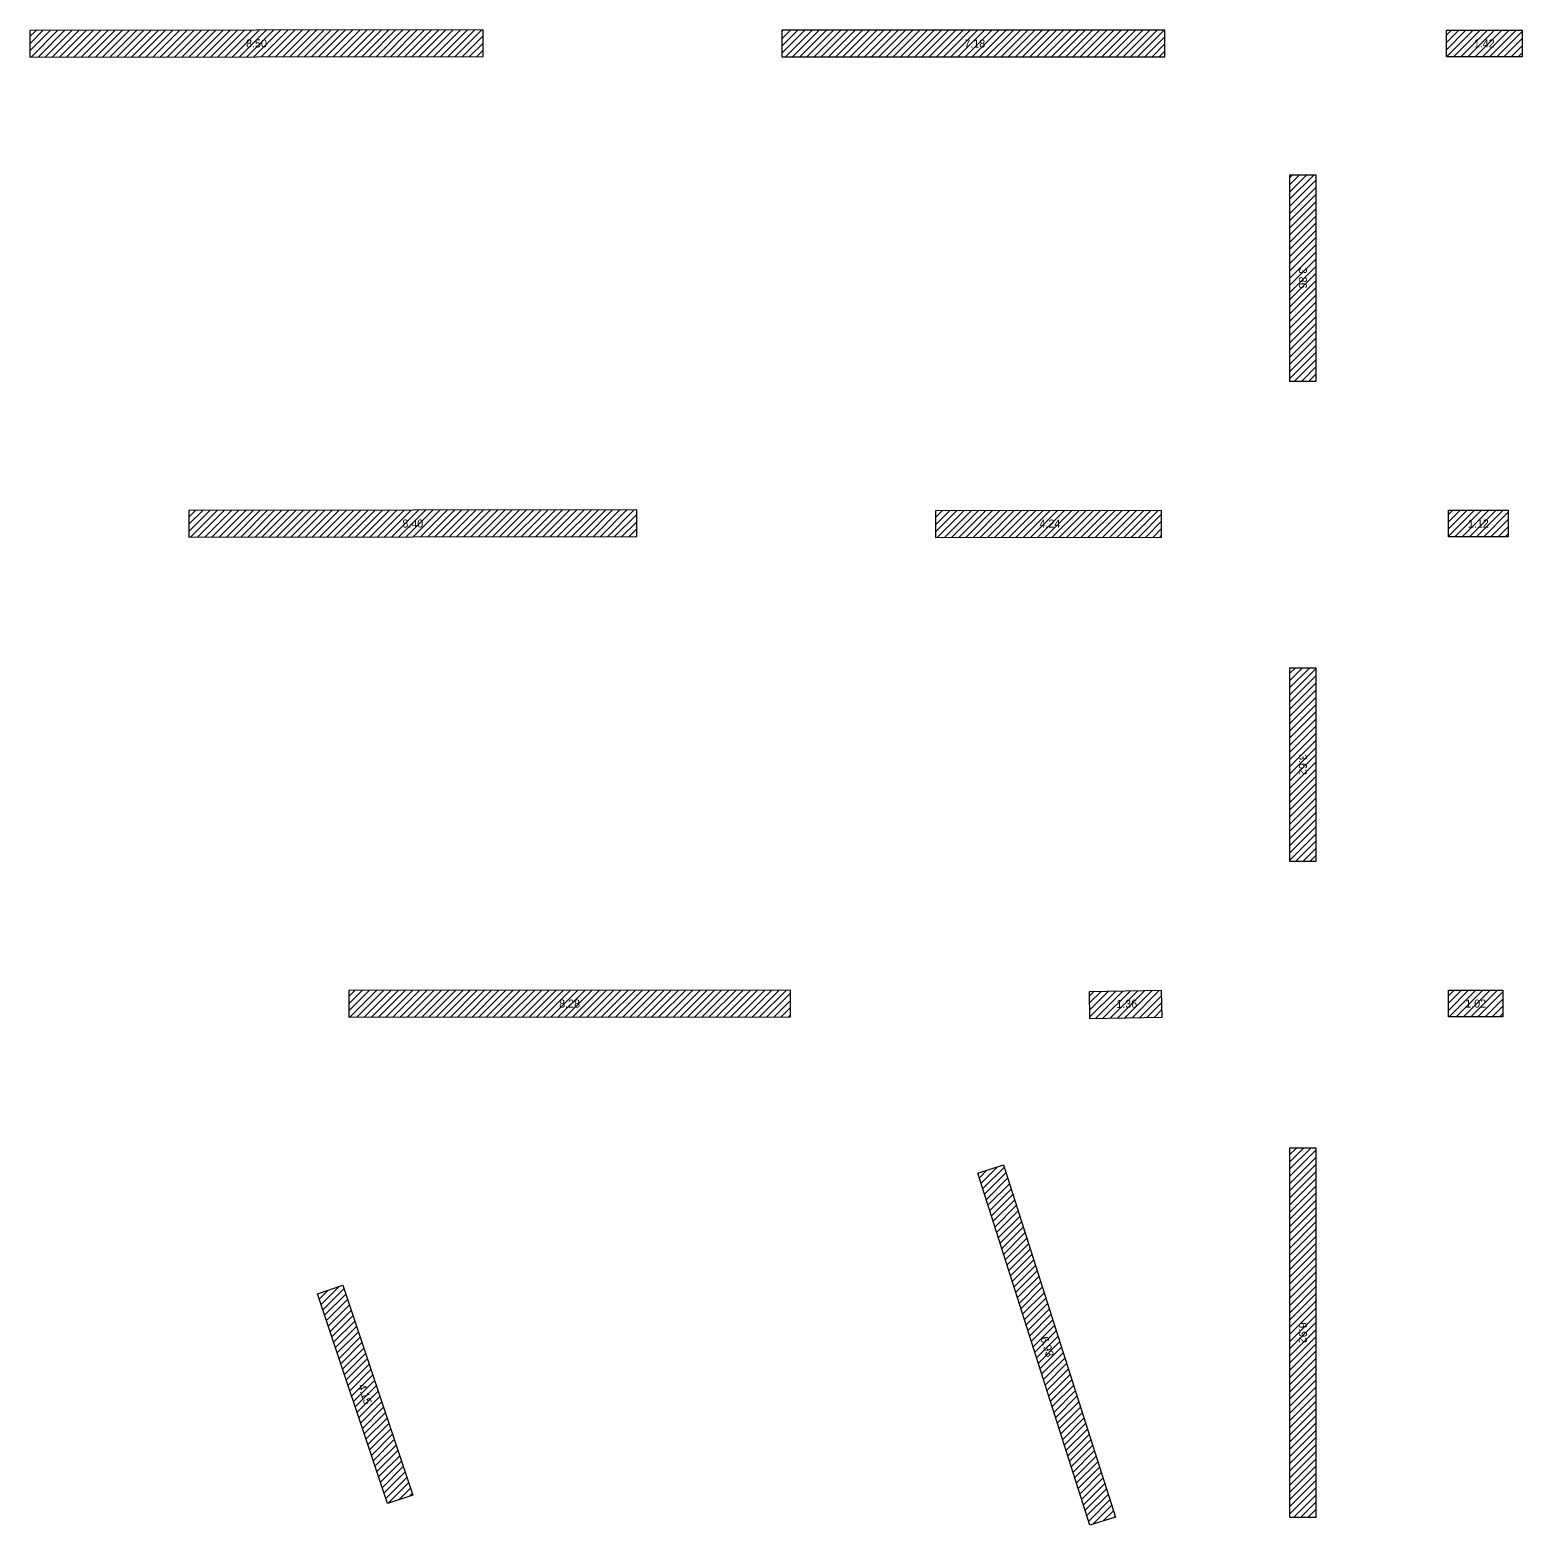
# Model space of a CAD drawing. Header units: metres. Extents: x -50 to 24.8, y 0.6 to 68.3.
# Drawn here: x -40.22 to -12.24, y 11.75 to 39.78 of the extents above; entities that cross this region are included whole.
import ezdxf
from ezdxf.enums import TextEntityAlignment as Align

# ---------------------------------------------------------------- set-up
doc = ezdxf.new("R2010")
doc.units = ezdxf.units.M
for name, color, linetype in [('BLINDING-GROUND-BEAMS', 30, 'Continuous'), ('BLINDING-GROUND-BEAMS-HATCH', 30, 'Continuous'), ('BLINDING-LABEL', 7, 'Continuous')]:
    doc.layers.add(name, color=color, linetype=linetype)

msp = doc.modelspace()

# ---------------------------------------------------------------- hatches: boundary and pattern name
at = {"layer": 'BLINDING-GROUND-BEAMS-HATCH'}
h = msp.add_hatch(dxfattribs=at)
h.set_pattern_fill('ANSI31', scale=0.03)
h.paths.add_polyline_path([(-31.72, 39.784), (-40.22, 39.776), (-40.22, 39.276), (-31.72, 39.284)])
h = msp.add_hatch(dxfattribs=at)
h.set_pattern_fill('ANSI31', scale=0.03)
h.paths.add_polyline_path([(-18.94, 39.782), (-26.12, 39.777), (-26.12, 39.277), (-18.94, 39.282)])
h = msp.add_hatch(dxfattribs=at)
h.set_pattern_fill('ANSI31', scale=0.03)
h.paths.add_polyline_path([(-13.66, 39.78), (-12.24, 39.78), (-12.24, 39.28), (-13.66, 39.28)])
h = msp.add_hatch(dxfattribs=at)
h.set_pattern_fill('ANSI31', scale=0.03)
h.paths.add_polyline_path([(-16.6, 37.06), (-16.6, 33.2), (-16.1, 33.2), (-16.1, 37.06)])
h = msp.add_hatch(dxfattribs=at)
h.set_pattern_fill('ANSI31', scale=0.03)
h.paths.add_polyline_path([(-28.841, 30.784), (-37.24, 30.776), (-37.239, 30.276), (-28.84, 30.284)])
h = msp.add_hatch(dxfattribs=at)
h.set_pattern_fill('ANSI31', scale=0.03)
h.paths.add_polyline_path([(-19, 30.777), (-23.24, 30.769), (-23.239, 30.269), (-18.999, 30.277)])
h = msp.add_hatch(dxfattribs=at)
h.set_pattern_fill('ANSI31', scale=0.03)
h.paths.add_polyline_path([(-13.62, 30.78), (-12.5, 30.78), (-12.5, 30.28), (-13.62, 30.28)])
h = msp.add_hatch(dxfattribs=at)
h.set_pattern_fill('ANSI31', scale=0.03)
h.paths.add_polyline_path([(-16.6, 27.82), (-16.6, 24.2), (-16.1, 24.2), (-16.1, 27.82)])
h = msp.add_hatch(dxfattribs=at)
h.set_pattern_fill('ANSI31', scale=0.03)
h.paths.add_polyline_path([(-25.961, 21.784), (-34.24, 21.776), (-34.239, 21.276), (-25.96, 21.284)])
h = msp.add_hatch(dxfattribs=at)
h.set_pattern_fill('ANSI31', scale=0.03)
h.paths.add_polyline_path([(-18.999, 21.773), (-20.359, 21.749), (-20.351, 21.249), (-18.99, 21.273)])
h = msp.add_hatch(dxfattribs=at)
h.set_pattern_fill('ANSI31', scale=0.03)
h.paths.add_polyline_path([(-13.62, 21.78), (-12.6, 21.78), (-12.6, 21.28), (-13.62, 21.28)])
h = msp.add_hatch(dxfattribs=at)
h.set_pattern_fill('ANSI31', scale=0.03)
h.paths.add_polyline_path([(-16.6, 18.82), (-16.6, 11.9), (-16.1, 11.9), (-16.1, 18.82)])
h = msp.add_hatch(dxfattribs=at)
h.set_pattern_fill('ANSI31', scale=0.03)
h.paths.add_polyline_path([(-21.966, 18.504), (-19.867, 11.904), (-20.343, 11.753), (-22.443, 18.353)])
h = msp.add_hatch(dxfattribs=at)
h.set_pattern_fill('ANSI31', scale=0.03)
h.paths.add_polyline_path([(-34.353, 16.249), (-33.04, 12.313), (-33.515, 12.155), (-34.828, 16.091)])

# ---------------------------------------------------------------- linework, layer by layer
at = {"layer": 'BLINDING-GROUND-BEAMS'}
for points in [[(-31.72, 39.784), (-40.22, 39.776), (-40.22, 39.276), (-31.72, 39.284)], [(-18.94, 39.782), (-26.12, 39.777), (-26.12, 39.277), (-18.94, 39.282)], [(-13.66, 39.78), (-12.24, 39.78), (-12.24, 39.28), (-13.66, 39.28)], [(-16.6, 37.06), (-16.6, 33.2), (-16.1, 33.2), (-16.1, 37.06)], [(-28.841, 30.784), (-37.24, 30.776), (-37.239, 30.276), (-28.84, 30.284)], [(-19, 30.777), (-23.24, 30.769), (-23.239, 30.269), (-18.999, 30.277)], [(-13.62, 30.78), (-12.5, 30.78), (-12.5, 30.28), (-13.62, 30.28)], [(-16.6, 27.82), (-16.6, 24.2), (-16.1, 24.2), (-16.1, 27.82)], [(-25.961, 21.784), (-34.24, 21.776), (-34.239, 21.276), (-25.96, 21.284)], [(-18.999, 21.773), (-20.359, 21.749), (-20.351, 21.249), (-18.99, 21.273)], [(-13.62, 21.78), (-12.6, 21.78), (-12.6, 21.28), (-13.62, 21.28)], [(-16.6, 18.82), (-16.6, 11.9), (-16.1, 11.9), (-16.1, 18.82)], [(-21.966, 18.504), (-19.867, 11.904), (-20.343, 11.753), (-22.443, 18.353)], [(-34.353, 16.249), (-33.04, 12.313), (-33.515, 12.155), (-34.828, 16.091)]]:
    msp.add_lwpolyline(points, close=True, dxfattribs=at)

# ---------------------------------------------------------------- texts
at = {"layer": 'BLINDING-LABEL'}
for s, rotation, p in [('8.50', 0.0566, (-35.97, 39.53)), ('7.18', 0.0389, (-22.502, 39.529)), ('3.86', -90, (-16.35, 35.13)), ('8.40', 0.0579, (-33.04, 30.53)), ('4.24', 0.1082, (-21.093, 30.529)), ('3.62', -90, (-16.35, 26.01)), ('8.28', 0.0596, (-30.1, 21.53)), ('1.36', 1.015, (-19.654, 21.526)), ('6.92', -90, (-16.35, 15.36)), ('6.93', -72.3541, (-21.145, 15.097)), ('4.15', -71.5531, (-33.938, 14.209))]:
    msp.add_text(s, height=0.15, rotation=rotation, dxfattribs=at).set_placement(p, align=Align.MIDDLE_CENTER)
for s, p in [('1.42', (-12.95, 39.53)), ('1.12', (-13.06, 30.53)), ('1.02', (-13.11, 21.53))]:
    msp.add_text(s, height=0.15, dxfattribs=at).set_placement(p, align=Align.MIDDLE_CENTER)

doc.saveas('drawing.dxf')
